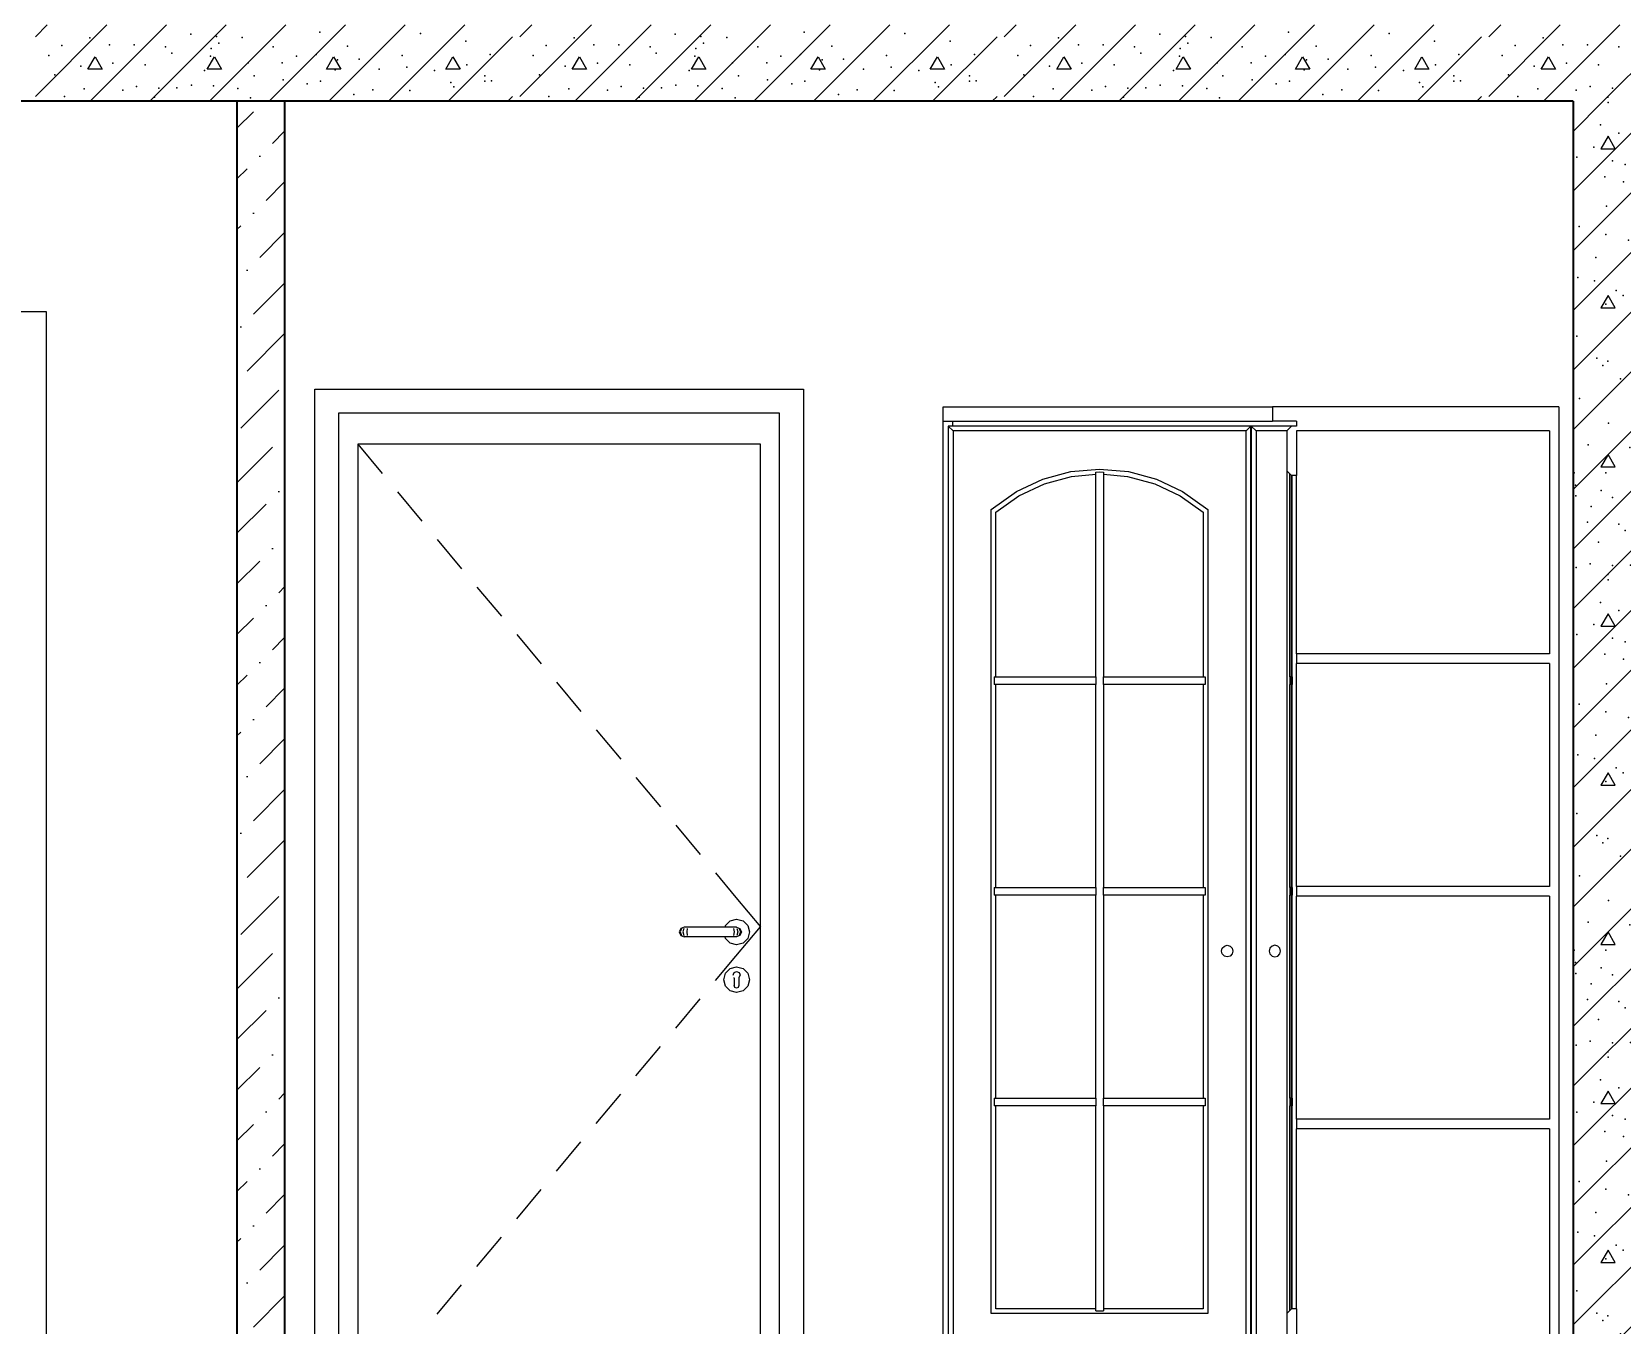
# Model space of a CAD drawing. Header units: millimetres. Extents: x 18162 to 7085488, y 72188 to 247925.
# Drawn here: x 4247283 to 4250612, y 104933 to 107638 of the extents above; entities that cross this region are included whole.
import ezdxf

# ---------------------------------------------------------------- set-up
doc = ezdxf.new("R2010")
doc.units = ezdxf.units.MM
doc.header["$MEASUREMENT"] = 0
doc.linetypes.add('Wipeout_Contour', pattern=[1000, 0, -1000])
for name, color, linetype in [('Archicad Doors', 7, 'Continuous'), ('Interior - Furniture', 7, 'Continuous'), ('Structural - Bearing', 7, 'Continuous')]:
    doc.layers.add(name, color=color, linetype=linetype)
doc.styles.add('GENERATED_STYLE_3', font='', dxfattribs={"width": 0.8})
doc.styles.get('GENERATED_STYLE_3').set_extended_font_data('ISOCPEUR MON')
doc.dimstyles.new('GENERATED_STYLE__12', dxfattribs={"dimtxt": 330.000007, "dimasz": 171, "dimexe": 0.18, "dimexo": 150, "dimgap": 0, "dimtad": 1, "dimdec": 0, "dimzin": 0, "dimdsep": 46, "dimtxsty": 'GENERATED_STYLE_3', "dimblk": 'ARROWHEAD_2', "dimblk1": 'ARROWHEAD_2', "dimblk2": 'ARROWHEAD_2', "dimcen": 0.09, "dimclrd": 13, "dimclre": 13, "dimclrt": 13, "dimadec": 0, "dimazin": 0, "dimtfac": 1, "dimtdec": 4, "dimtmove": 0, "dimatfit": 3, "dimfxl": 1, "dimtolj": 1, "dimtzin": 0, "dimarcsym": 0})

# ---------------------------------------------------------------- blocks, each defined once
blk = doc.blocks.new('*X1361', base_point=(4294986.6, 104752.7))
at = {"layer": 'Structural - Bearing', "color": 7, "linetype": 'Continuous', "lineweight": 9}
for p, q in [((4247290.8, 107627.7), (4247315.8, 107652.7)), ((4247290.8, 107502.7), (4247440.8, 107652.7)), ((4247405.8, 107492.7), (4247565.8, 107652.7)), ((4247530.8, 107492.7), (4247690.8, 107652.7)), ((4247655.8, 107492.7), (4247815.8, 107652.7)), ((4247780.8, 107492.7), (4247940.8, 107652.7)), ((4247905.8, 107492.7), (4248065.8, 107652.7)), ((4248030.8, 107492.7), (4248190.8, 107652.7)), ((4248305.9, 107627.7), (4248330.9, 107652.7)), ((4248305.9, 107502.7), (4248455.9, 107652.7)), ((4248420.9, 107492.7), (4248580.9, 107652.7)), ((4248545.9, 107492.7), (4248705.9, 107652.7)), ((4248670.9, 107492.7), (4248830.9, 107652.7)), ((4248795.9, 107492.7), (4248955.9, 107652.7)), ((4248920.9, 107492.7), (4249080.9, 107652.7)), ((4249045.9, 107492.7), (4249205.9, 107652.7)), ((4249321, 107627.7), (4249346, 107652.7)), ((4249321, 107502.7), (4249471, 107652.7)), ((4249436, 107492.7), (4249596, 107652.7)), ((4249561, 107492.7), (4249721, 107652.7)), ((4249686, 107492.7), (4249846, 107652.7)), ((4249811, 107492.7), (4249971, 107652.7)), ((4249936, 107492.7), (4250096, 107652.7)), ((4250061, 107492.7), (4250221, 107652.7)), ((4250336.2, 107627.7), (4250361.1, 107652.7)), ((4250336.2, 107502.7), (4250486.1, 107652.7)), ((4250451.1, 107492.7), (4250611.1, 107652.7)), ((4250576.1, 107492.7), (4250736.1, 107652.7)), ((4248155.8, 107492.7), (4248290.8, 107627.7)), ((4249170.9, 107492.7), (4249305.9, 107627.7)), ((4250186, 107492.7), (4250321, 107627.7)), ((4247400.7, 107560.1), (4247415.8, 107586.1)), ((4247415.8, 107586.1), (4247430.7, 107560.1)), ((4247650.7, 107560.1), (4247665.8, 107586.1)), ((4247665.8, 107586.1), (4247680.7, 107560.1)), ((4247900.7, 107560.1), (4247915.8, 107586.1)), ((4247915.8, 107586.1), (4247930.7, 107560.1)), ((4248150.7, 107560.1), (4248165.8, 107586.1)), ((4248165.8, 107586.1), (4248180.7, 107560.1)), ((4248415.8, 107560.1), (4248430.9, 107586.1)), ((4248430.9, 107586.1), (4248445.8, 107560.1)), ((4248665.8, 107560.1), (4248680.9, 107586.1)), ((4248680.9, 107586.1), (4248695.8, 107560.1)), ((4248915.8, 107560.1), (4248930.9, 107586.1)), ((4248930.9, 107586.1), (4248945.8, 107560.1)), ((4249165.8, 107560.1), (4249180.9, 107586.1)), ((4249180.9, 107586.1), (4249195.8, 107560.1)), ((4249430.9, 107560.1), (4249446, 107586.1)), ((4249446, 107586.1), (4249460.9, 107560.1)), ((4249680.9, 107560.1), (4249696, 107586.1)), ((4249696, 107586.1), (4249710.9, 107560.1)), ((4249930.9, 107560.1), (4249946, 107586.1)), ((4249946, 107586.1), (4249960.9, 107560.1)), ((4250180.9, 107560.1), (4250196, 107586.1)), ((4250196, 107586.1), (4250210.9, 107560.1)), ((4250446, 107560.1), (4250461.2, 107586.1)), ((4250461.2, 107586.1), (4250476.1, 107560.1)), ((4247430.7, 107560.1), (4247400.7, 107560.1)), ((4247680.7, 107560.1), (4247650.7, 107560.1)), ((4247930.7, 107560.1), (4247900.7, 107560.1)), ((4248180.7, 107560.1), (4248150.7, 107560.1)), ((4248445.8, 107560.1), (4248415.8, 107560.1)), ((4248695.8, 107560.1), (4248665.8, 107560.1)), ((4248945.8, 107560.1), (4248915.8, 107560.1)), ((4249195.8, 107560.1), (4249165.8, 107560.1)), ((4249460.9, 107560.1), (4249430.9, 107560.1)), ((4249710.9, 107560.1), (4249680.9, 107560.1)), ((4249960.9, 107560.1), (4249930.9, 107560.1)), ((4250210.9, 107560.1), (4250180.9, 107560.1)), ((4250476.1, 107560.1), (4250446, 107560.1)), ((4248280.8, 107492.7), (4248290.8, 107502.7)), ((4249295.9, 107492.7), (4249305.9, 107502.7)), ((4250311, 107492.7), (4250321, 107502.7))]:
    blk.add_line(p, q, dxfattribs=at)
for p in [(4247345.9, 107609.9), (4247404.7, 107625.4), (4247446.2, 107611.3), (4247497.9, 107610.9), (4247616.3, 107633.5), (4247670.2, 107628.3), (4247675.3, 107614.7), (4247724.3, 107626.7), (4247886.6, 107637.6), (4247944.5, 107608.3), (4248097.5, 107634.4), (4248192.6, 107619), (4248361, 107609.9), (4248419.8, 107625.4), (4248461.3, 107611.3), (4248513, 107610.9), (4248631.4, 107633.5), (4248685.4, 107628.3), (4248690.4, 107614.7), (4248739.4, 107626.7), (4248901.7, 107637.6), (4248959.6, 107608.3), (4249112.6, 107634.4), (4249207.7, 107619), (4249376.1, 107609.9), (4249434.9, 107625.4), (4249476.4, 107611.3), (4249528.1, 107610.9), (4249646.6, 107633.5), (4249700.5, 107628.3), (4249705.6, 107614.7), (4249754.6, 107626.7), (4249916.8, 107637.6), (4249974.7, 107608.3), (4250127.7, 107634.4), (4250222.8, 107619), (4250391.2, 107609.9), (4250450.1, 107625.4), (4250491.5, 107611.3), (4250543.3, 107610.9), (4247318.8, 107588.4), (4247563.6, 107607), (4247576.5, 107593.6), (4247657.5, 107587.1), (4247659.4, 107603.6), (4247789.2, 107606.6), (4247837.8, 107587.1), (4247879, 107591), (4247924.1, 107579.4), (4247969.2, 107581.3), (4248059.1, 107589), (4248243.4, 107591), (4248334, 107588.4), (4248578.7, 107607), (4248591.6, 107593.6), (4248672.6, 107587.1), (4248674.5, 107603.6), (4248804.3, 107606.6), (4248852.9, 107587.1), (4248894.1, 107591), (4248939.2, 107579.4), (4248984.3, 107581.3), (4249074.3, 107589), (4249258.6, 107591), (4249349.1, 107588.4), (4249593.8, 107607), (4249606.8, 107593.6), (4249687.8, 107587.1), (4249689.7, 107603.6), (4249819.5, 107606.6), (4249868, 107587.1), (4249909.3, 107591), (4249954.3, 107579.4), (4249999.5, 107581.3), (4250089.4, 107589), (4250273.7, 107591), (4250364.2, 107588.4), (4250608.9, 107607), (4247331.8, 107547.9), (4247385.8, 107566.5), (4247453.4, 107572.3), (4247521, 107569.1), (4247645.5, 107557.2), (4247736.7, 107573.6), (4247748.9, 107545.9), (4247808.2, 107573), (4247918.9, 107558.8), (4248010.8, 107560.1), (4248068.8, 107564.4), (4248127.1, 107557), (4248194.5, 107569.1), (4248232.7, 107546.4), (4248346.9, 107547.9), (4248400.9, 107566.5), (4248468.5, 107572.3), (4248536.1, 107569.1), (4248660.6, 107557.2), (4248751.8, 107573.6), (4248764.1, 107545.9), (4248823.3, 107573), (4248934.1, 107558.8), (4249026, 107560.1), (4249083.9, 107564.4), (4249142.2, 107557), (4249209.6, 107569.1), (4249247.9, 107546.4), (4249362.1, 107547.9), (4249416, 107566.5), (4249483.7, 107572.3), (4249551.3, 107569.1), (4249675.8, 107557.2), (4249766.9, 107573.6), (4249779.2, 107545.9), (4249838.4, 107573), (4249949.2, 107558.8), (4250041.1, 107560.1), (4250099, 107564.4), (4250157.4, 107557), (4250224.8, 107569.1), (4250263, 107546.4), (4250377.2, 107547.9), (4250431.2, 107566.5), (4250498.8, 107572.3), (4250566.4, 107569.1), (4247393.3, 107518.6), (4247474.2, 107515.9), (4247503, 107524), (4247549.7, 107520.1), (4247587.5, 107521.1), (4247617.6, 107526.6), (4247663.9, 107525.3), (4247715, 107519.8), (4247809.9, 107537.8), (4247860.6, 107529), (4247888.2, 107535), (4247997.8, 107517), (4248075.1, 107515.5), (4248161, 107532.4), (4248167.8, 107523.2), (4248232.9, 107534.6), (4248246.6, 107535.6), (4248408.5, 107518.6), (4248489.3, 107515.9), (4248518.1, 107524), (4248564.8, 107520.1), (4248602.7, 107521.1), (4248632.7, 107526.6), (4248679.1, 107525.3), (4248730.2, 107519.8), (4248825, 107537.8), (4248875.7, 107529), (4248903.4, 107535), (4249013, 107517), (4249090.2, 107515.5), (4249176.1, 107532.4), (4249183, 107523.2), (4249248, 107534.6), (4249261.8, 107535.6), (4249423.6, 107518.6), (4249504.5, 107515.9), (4249533.2, 107524), (4249580, 107520.1), (4249617.8, 107521.1), (4249647.8, 107526.6), (4249694.2, 107525.3), (4249745.3, 107519.8), (4249840.1, 107537.8), (4249890.9, 107529), (4249918.5, 107535), (4250028.1, 107517), (4250105.4, 107515.5), (4250191.2, 107532.4), (4250198.1, 107523.2), (4250263.1, 107534.6), (4250276.9, 107535.6), (4250438.7, 107518.6), (4250519.6, 107515.9), (4250548.4, 107524), (4250595.1, 107520.1), (4247351.9, 107503.1), (4247540.4, 107501.6), (4247741.6, 107500.3), (4247958.4, 107506.9), (4248367, 107503.1), (4248555.6, 107501.6), (4248756.8, 107500.3), (4248973.5, 107506.9), (4249382.2, 107503.1), (4249570.7, 107501.6), (4249771.9, 107500.3), (4249988.7, 107506.9), (4250397.3, 107503.1), (4250585.8, 107501.6)]:
    blk.add_point(p, dxfattribs=at)
blk = doc.blocks.new('*X1508', base_point=(4294986.6, 104752.7))
at = {"layer": 'Structural - Bearing', "color": 7, "linetype": 'Continuous', "lineweight": 9}
for p, q in [((4250513.1, 107304.7), (4250701.1, 107492.7)), ((4250513.1, 107429.7), (4250576.1, 107492.7)), ((4250586.2, 107419.4), (4250571.3, 107393.4)), ((4250601.3, 107393.4), (4250586.2, 107419.4)), ((4250513.1, 107179.7), (4250713.1, 107379.7)), ((4250571.3, 107393.4), (4250601.3, 107393.4)), ((4250513.1, 107054.7), (4250713.1, 107254.7)), ((4250696, 107226.8), (4250711.2, 107252.8)), ((4250711.2, 107252.8), (4250713.1, 107249.4)), ((4250713.1, 107226.7), (4250696, 107226.8)), ((4250513.1, 106929.7), (4250713.1, 107129.7)), ((4250586.2, 107086.1), (4250571.3, 107060.1)), ((4250601.3, 107060.1), (4250586.2, 107086.1)), ((4250571.3, 107060.1), (4250601.3, 107060.1)), ((4250513.1, 106804.7), (4250713.1, 107004.7)), ((4250696, 106893.4), (4250711.2, 106919.4)), ((4250711.2, 106919.4), (4250713.1, 106916.1)), ((4250586.2, 106752.7), (4250713.1, 106879.7)), ((4250713.1, 106893.4), (4250696, 106893.4)), ((4250513.1, 106554.7), (4250711.2, 106752.7)), ((4250513.1, 106679.7), (4250586.2, 106752.7)), ((4250586.2, 106752.7), (4250571.3, 106726.7)), ((4250601.3, 106726.7), (4250586.2, 106752.7)), ((4250711.2, 106752.7), (4250713.1, 106754.7)), ((4250571.3, 106726.7), (4250601.3, 106726.7)), ((4250513.1, 106429.7), (4250713.1, 106629.7)), ((4250696, 106560.1), (4250711.2, 106586.1)), ((4250711.2, 106586.1), (4250713.1, 106582.7)), ((4250713.1, 106560.1), (4250696, 106560.1)), ((4250513.1, 106304.7), (4250713.1, 106504.7)), ((4250586.2, 106419.4), (4250571.3, 106393.4)), ((4250601.3, 106393.4), (4250586.2, 106419.4)), ((4250513.1, 106179.7), (4250713.1, 106379.7)), ((4250571.3, 106393.4), (4250601.3, 106393.4)), ((4250513.1, 106054.7), (4250713.1, 106254.7)), ((4250696, 106226.7), (4250711.2, 106252.7)), ((4250711.2, 106252.7), (4250713.1, 106249.4)), ((4250713.1, 106226.7), (4250696, 106226.7)), ((4250513.1, 105929.7), (4250713.1, 106129.7)), ((4250586.2, 106086.1), (4250571.3, 106060)), ((4250601.3, 106060.1), (4250586.2, 106086.1)), ((4250571.3, 106060), (4250601.3, 106060.1)), ((4250513.1, 105804.7), (4250713.1, 106004.7)), ((4250696, 105893.4), (4250711.2, 105919.4)), ((4250711.2, 105919.4), (4250713.1, 105916)), ((4250586.2, 105752.7), (4250713.1, 105879.7)), ((4250713.1, 105893.4), (4250696, 105893.4)), ((4250513.1, 105554.6), (4250711.2, 105752.7)), ((4250513.1, 105679.6), (4250586.2, 105752.7)), ((4250586.2, 105752.7), (4250571.3, 105726.7)), ((4250601.3, 105726.7), (4250586.2, 105752.7)), ((4250711.2, 105752.7), (4250713.1, 105754.7)), ((4250571.3, 105726.7), (4250601.3, 105726.7)), ((4250513.1, 105429.6), (4250713.1, 105629.6)), ((4250696, 105560.1), (4250711.2, 105586.1)), ((4250711.2, 105586.1), (4250713.1, 105582.7)), ((4250713.1, 105560), (4250696, 105560.1)), ((4250513.1, 105304.6), (4250713.1, 105504.6)), ((4250586.2, 105419.4), (4250571.3, 105393.4)), ((4250601.3, 105393.4), (4250586.2, 105419.4)), ((4250513.1, 105179.6), (4250713.1, 105379.6)), ((4250571.3, 105393.4), (4250601.3, 105393.4)), ((4250513.1, 105054.6), (4250713.1, 105254.6)), ((4250696, 105226.7), (4250711.2, 105252.7)), ((4250711.2, 105252.7), (4250713.1, 105249.4)), ((4250713.1, 105226.7), (4250696, 105226.7)), ((4250513.1, 104929.6), (4250713.1, 105129.6)), ((4250586.2, 105086.1), (4250571.3, 105060)), ((4250601.3, 105060.1), (4250586.2, 105086.1)), ((4250571.3, 105060), (4250601.3, 105060.1)), ((4250513.1, 104804.6), (4250713.1, 105004.6)), ((4250696, 104893.4), (4250711.2, 104919.4)), ((4250711.2, 104919.4), (4250713.1, 104916)), ((4250586.2, 104752.7), (4250713.1, 104879.6)), ((4250713.1, 104893.4), (4250696, 104893.4)), ((4250513.1, 104679.6), (4250586.2, 104752.7)), ((4250586.2, 104752.7), (4250571.3, 104726.7)), ((4250601.3, 104726.7), (4250586.2, 104752.7)), ((4250611.2, 104652.7), (4250711.2, 104752.7)), ((4250711.2, 104752.7), (4250713.1, 104754.6)), ((4250571.3, 104726.7), (4250601.3, 104726.7))]:
    blk.add_line(p, q, dxfattribs=at)
for p in [(4250586.6, 107490.2), (4250659.8, 107486.5), (4250690.9, 107483), (4250570.1, 107443.1), (4250608.9, 107426.2), (4250520.9, 107375.6), (4250556.1, 107396.5), (4250666.4, 107398.8), (4250675.4, 107399.6), (4250595.7, 107368), (4250621.9, 107360.5), (4250665.5, 107372.1), (4250579.6, 107334.7), (4250618.4, 107324), (4250695.1, 107329.5), (4250665.6, 107288.6), (4250582.7, 107272.9), (4250686.1, 107260), (4250525.5, 107230.2), (4250581.8, 107213.7), (4250638.1, 107232.6), (4250701.6, 107216.2), (4250629.1, 107201.8), (4250665.6, 107180.2), (4250702.1, 107184.5), (4250560.4, 107165.2), (4250522.6, 107123.5), (4250557.5, 107116.4), (4250658.1, 107126.5), (4250603.4, 107096.5), (4250618.1, 107086), (4250689.3, 107106), (4250581.3, 107067.9), (4250669.3, 107044.1), (4250694.6, 107040.7), (4250520.7, 107001), (4250647.4, 106996.7), (4250562.6, 106954.5), (4250585.8, 106948.3), (4250575, 106939.1), (4250612.1, 106911.3), (4250655.3, 106925.2), (4250698.9, 106926.9), (4250526.1, 106870), (4250646.1, 106846.4), (4250669.4, 106858.5), (4250587.3, 106818.5), (4250695.5, 106804.6), (4250544.1, 106772.9), (4250631.6, 106767.8), (4250514.9, 106714.6), (4250581.8, 106714.6), (4250641.1, 106714.6), (4250517.8, 106688.5), (4250572, 106677.7), (4250674.6, 106694), (4250518.3, 106666), (4250550.9, 106643.8), (4250595.7, 106662.8), (4250640.6, 106666), (4250686.1, 106659.2), (4250543.3, 106610.9), (4250661.7, 106633.5), (4250608.9, 106607), (4250621.9, 106593.5), (4250702.9, 106587.1), (4250704.8, 106603.5), (4250566.4, 106569.1), (4250690.9, 106557.2), (4250519.6, 106515.9), (4250548.4, 106524), (4250595.1, 106520.1), (4250632.9, 106521.1), (4250663, 106526.6), (4250709.3, 106525.3), (4250585.8, 106501.5), (4250586.6, 106490.2), (4250659.8, 106486.5), (4250690.9, 106483), (4250570.1, 106443.1), (4250608.9, 106426.1), (4250556.1, 106396.5), (4250666.4, 106398.7), (4250675.4, 106399.6), (4250520.9, 106375.6), (4250595.7, 106368), (4250621.9, 106360.5), (4250665.5, 106372), (4250579.6, 106334.7), (4250618.4, 106324), (4250695.1, 106329.5), (4250665.6, 106288.6), (4250582.7, 106272.8), (4250686.1, 106260), (4250525.5, 106230.2), (4250581.8, 106213.7), (4250638.1, 106232.6), (4250701.6, 106216.2), (4250629.1, 106201.8), (4250665.6, 106180.2), (4250702.1, 106184.5), (4250560.4, 106165.1), (4250522.6, 106123.5), (4250557.5, 106116.3), (4250658.1, 106126.5), (4250603.4, 106096.5), (4250618.1, 106086), (4250689.3, 106105.9), (4250581.3, 106067.9), (4250669.3, 106044.1), (4250694.6, 106040.7), (4250520.7, 106001), (4250647.4, 105996.7), (4250562.6, 105954.5), (4250585.8, 105948.3), (4250575, 105939.1), (4250612.1, 105911.2), (4250655.3, 105925.1), (4250698.9, 105926.9), (4250526.1, 105870), (4250646.1, 105846.3), (4250669.4, 105858.5), (4250587.3, 105818.5), (4250695.5, 105804.6), (4250544.1, 105772.9), (4250631.6, 105767.7), (4250514.9, 105714.6), (4250581.8, 105714.6), (4250641.1, 105714.6), (4250517.8, 105688.5), (4250572, 105677.7), (4250674.6, 105694), (4250518.3, 105665.9), (4250550.9, 105643.8), (4250595.7, 105662.7), (4250640.6, 105665.9), (4250686.1, 105659.2), (4250543.3, 105610.9), (4250661.7, 105633.4), (4250608.9, 105607), (4250621.9, 105593.5), (4250702.9, 105587.1), (4250704.8, 105603.5), (4250566.4, 105569.1), (4250690.9, 105557.2), (4250519.6, 105515.9), (4250548.4, 105524), (4250595.1, 105520.1), (4250632.9, 105521.1), (4250663, 105526.6), (4250709.3, 105525.3), (4250585.8, 105501.5), (4250586.6, 105490.2), (4250659.8, 105486.5), (4250690.9, 105483), (4250570.1, 105443.1), (4250608.9, 105426.1), (4250556.1, 105396.5), (4250666.4, 105398.7), (4250675.4, 105399.5), (4250520.9, 105375.5), (4250595.7, 105367.9), (4250621.9, 105360.4), (4250665.5, 105372), (4250579.6, 105334.6), (4250618.4, 105323.9), (4250695.1, 105329.5), (4250665.6, 105288.5), (4250582.7, 105272.8), (4250686.1, 105260), (4250525.5, 105230.2), (4250581.8, 105213.6), (4250638.1, 105232.6), (4250701.6, 105216.2), (4250629.1, 105201.7), (4250665.6, 105180.1), (4250702.1, 105184.4), (4250560.4, 105165.1), (4250522.6, 105123.5), (4250557.5, 105116.3), (4250658.1, 105126.5), (4250603.4, 105096.4), (4250618.1, 105086), (4250689.3, 105105.9), (4250581.3, 105067.9), (4250669.3, 105044), (4250694.6, 105040.6), (4250520.7, 105000.9), (4250647.4, 104996.6), (4250562.6, 104954.5), (4250585.8, 104948.3), (4250575, 104939), (4250655.3, 104925.1), (4250698.9, 104926.9), (4250612.1, 104911.2), (4250526.1, 104870), (4250646.1, 104846.3), (4250669.4, 104858.4), (4250587.3, 104818.5), (4250695.5, 104804.6), (4250544.1, 104772.9), (4250631.6, 104767.7), (4250514.9, 104714.6), (4250581.8, 104714.6), (4250641.1, 104714.6), (4250517.8, 104688.5), (4250674.6, 104694), (4250518.3, 104665.9), (4250572, 104677.6), (4250595.7, 104662.7), (4250640.6, 104665.9), (4250686.1, 104659.2)]:
    blk.add_point(p, dxfattribs=at)
blk = doc.blocks.new('*D1584', base_point=(4294986.6, 104752.7))
at = {"color": 12, "linetype": 'Continuous', "lineweight": 35}
for p, q in [((4241780.2, 105417.7), (4242005.2, 105287.8)), ((4241780.2, 100067.7), (4242005.2, 99937.8))]:
    blk.add_line(p, q, dxfattribs=at)
at = {"color": 13, "linetype": 'Continuous', "lineweight": 13}
for p, q in [((4241892.7, 100002.7), (4241892.7, 105352.7)), ((4242863.1, 100002.7), (4241723.9, 100002.7)), ((4241892.7, 99892.7), (4241892.7, 100002.7))]:
    blk.add_line(p, q, dxfattribs=at)
at = {"color": 13, "lineweight": 13, "insert": (4241988.3, 102262.7), "char_height": 330, "attachment_point": 7, "rotation": 90, "style": 'GENERATED_STYLE_3'}
blk.add_mtext('\\A1;{\\pql;\\fISOCPEUR MON|b0|i0|c0|p0;\\W0.800000;5,350}', dxfattribs=at)
blk = doc.blocks.new('ARROWHEAD_2')
at = {"color": 0, "linetype": 'Continuous', "lineweight": 0}
for p, q in [((-0.378, -0.655), (0.378, 0.655)), ((0, 0), (-1, 0))]:
    blk.add_line(p, q, dxfattribs=at)

msp = doc.modelspace()

# ---------------------------------------------------------------- hatches: boundary and pattern name
at = {"layer": 'Structural - Bearing', "linetype": 'Continuous', "lineweight": 9}
h = msp.add_hatch(dxfattribs=at)
h.set_pattern_fill('Dot___Dashed_0003', style=0, pattern_type=2)
h.set_pattern_definition([(45, (4294986.58, 104752.7), (-106.066, 106.066), [112.5, -37.5, 0, -37.5]), (45, (4294999.84, 104872.03), (-106.066, 106.066), [112.5, -37.5, 0, -37.5])])
h.paths.add_polyline_path([(4247813.1, 107492.7), (4247713.1, 107492.7), (4247713.1, 104652.7), (4247813.1, 104652.7)])

# ---------------------------------------------------------------- linework, layer by layer
at = {"layer": 'Archicad Doors', "color": 7, "linetype": 'Continuous', "lineweight": 9}
for p, q in [((4244813.1, 107052.7), (4247313.1, 107052.7)), ((4247313.1, 107052.7), (4247313.1, 104752.7)), ((4247876.1, 104752.7), (4247876.1, 106889.7)), ((4247876.1, 106889.7), (4248900.1, 106889.7)), ((4248900.1, 106889.7), (4248900.1, 104752.7)), ((4247926.1, 106839.7), (4247926.1, 104752.7)), ((4248850.1, 106839.7), (4247926.1, 106839.7)), ((4248850.1, 104752.7), (4248850.1, 106839.7)), ((4247966.1, 106774.7), (4248017.4, 106713.3)), ((4248810.1, 106774.7), (4247966.1, 106774.7)), ((4247966.1, 106774.7), (4247966.1, 104752.7)), ((4248810.1, 104752.7), (4248810.1, 106774.7)), ((4248049.4, 106674.9), (4248100.7, 106613.5)), ((4248132.7, 106575.1), (4248184, 106513.7)), ((4248216, 106475.3), (4248267.3, 106413.9)), ((4248299.3, 106375.5), (4248350.6, 106314.1)), ((4248382.7, 106275.7), (4248433.9, 106214.3)), ((4248466, 106175.9), (4248517.2, 106114.5)), ((4248549.3, 106076.1), (4248600.5, 106014.7)), ((4248632.6, 105976.3), (4248683.9, 105914.9)), ((4248715.9, 105876.5), (4248758.8, 105825.1)), ((4248758.8, 105825.1), (4248810.1, 105763.7)), ((4248746.6, 105776.1), (4248760.1, 105779.7)), ((4248760.1, 105779.7), (4248773.6, 105776.1)), ((4248643, 105759.8), (4248640.1, 105752.7)), ((4248640.1, 105752.7), (4248643, 105745.6)), ((4248644.6, 105759.8), (4248641.8, 105752.7)), ((4248641.8, 105752.7), (4248644.6, 105745.6)), ((4248650.1, 105762.7), (4248643, 105759.8)), ((4248643, 105745.6), (4248650.1, 105742.7)), ((4248649.4, 105759.8), (4248647.3, 105752.7)), ((4248647.3, 105752.7), (4248649.4, 105745.6)), ((4248651.2, 105762.7), (4248650.1, 105762.7)), ((4248654.5, 105762.7), (4248651.2, 105762.7)), ((4248659.4, 105762.7), (4248654.5, 105762.7)), ((4248656.6, 105759.8), (4248655.5, 105752.7)), ((4248655.5, 105752.7), (4248656.6, 105745.6)), ((4248665.1, 105762.7), (4248659.4, 105762.7)), ((4248745.1, 105762.7), (4248665.1, 105762.7)), ((4248735.8, 105762.7), (4248736.7, 105766.2)), ((4248736.7, 105766.2), (4248746.6, 105776.1)), ((4248750.8, 105762.7), (4248745.1, 105762.7)), ((4248755.7, 105762.7), (4248750.8, 105762.7)), ((4248753.6, 105759.8), (4248754.7, 105752.7)), ((4248754.7, 105752.7), (4248753.6, 105745.6)), ((4248759, 105762.7), (4248755.7, 105762.7)), ((4248758.8, 105702.3), (4248810.1, 105763.7)), ((4248760.1, 105762.7), (4248759, 105762.7)), ((4248760.1, 105762.7), (4248767.2, 105759.8)), ((4248767.2, 105745.6), (4248760.1, 105742.7)), ((4248760.8, 105759.8), (4248762.9, 105752.7)), ((4248762.9, 105752.7), (4248760.8, 105745.6)), ((4248765.6, 105759.8), (4248768.4, 105752.7)), ((4248768.4, 105752.7), (4248765.6, 105745.6)), ((4248767.2, 105759.8), (4248770.1, 105752.7)), ((4248770.1, 105752.7), (4248767.2, 105745.6)), ((4248773.6, 105776.1), (4248783.5, 105766.2)), ((4248783.5, 105766.2), (4248787.1, 105752.7)), ((4248787.1, 105752.7), (4248783.5, 105739.2)), ((4248651.2, 105742.7), (4248650.1, 105742.7)), ((4248654.5, 105742.7), (4248651.2, 105742.7)), ((4248659.4, 105742.7), (4248654.5, 105742.7)), ((4248665.1, 105742.7), (4248659.4, 105742.7)), ((4248745.1, 105742.7), (4248665.1, 105742.7)), ((4248736.7, 105739.2), (4248735.8, 105742.7)), ((4248746.6, 105729.3), (4248736.7, 105739.2)), ((4248750.8, 105742.7), (4248745.1, 105742.7)), ((4248760.1, 105725.7), (4248746.6, 105729.3)), ((4248755.7, 105742.7), (4248750.8, 105742.7)), ((4248759, 105742.7), (4248755.7, 105742.7)), ((4248760.1, 105742.7), (4248759, 105742.7)), ((4248773.6, 105729.3), (4248760.1, 105725.7)), ((4248783.5, 105739.2), (4248773.6, 105729.3)), ((4248715.9, 105650.9), (4248758.8, 105702.3)), ((4248746.6, 105676.1), (4248760.1, 105679.7)), ((4248760.1, 105679.7), (4248773.6, 105676.1)), ((4248733.1, 105652.7), (4248736.7, 105666.2)), ((4248736.7, 105639.2), (4248733.1, 105652.7)), ((4248736.7, 105666.2), (4248746.6, 105676.1)), ((4248752.6, 105662.4), (4248753.4, 105664.3)), ((4248753.4, 105664.3), (4248754.7, 105667.8)), ((4248754.7, 105667.8), (4248760.1, 105670.1)), ((4248755.1, 105655.6), (4248755.1, 105657.1)), ((4248755.1, 105655.6), (4248755.1, 105652.7)), ((4248755.1, 105652.7), (4248755.1, 105649.8)), ((4248755.1, 105649.8), (4248755.1, 105644)), ((4248755.1, 105644), (4248755.1, 105640.2)), ((4248760.1, 105670.1), (4248765.5, 105667.8)), ((4248767.6, 105662.4), (4248765.1, 105657.1)), ((4248765.1, 105657.1), (4248765.1, 105655.6)), ((4248765.1, 105655.6), (4248765.1, 105652.7)), ((4248765.1, 105652.7), (4248765.1, 105649.8)), ((4248765.1, 105649.8), (4248765.1, 105644)), ((4248765.1, 105644), (4248765.1, 105640.2)), ((4248765.5, 105667.8), (4248766.8, 105664.3)), ((4248766.8, 105664.3), (4248767.6, 105662.4)), ((4248773.6, 105676.1), (4248783.5, 105666.2)), ((4248783.5, 105666.2), (4248787.1, 105652.7)), ((4248787.1, 105652.7), (4248783.5, 105639.2)), ((4248632.6, 105551.1), (4248683.9, 105612.5)), ((4248746.6, 105629.3), (4248736.7, 105639.2)), ((4248760.1, 105625.7), (4248746.6, 105629.3)), ((4248756.6, 105636.7), (4248755.1, 105640.2)), ((4248760.1, 105635.2), (4248756.6, 105636.7)), ((4248763.6, 105636.7), (4248760.1, 105635.2)), ((4248773.6, 105629.3), (4248760.1, 105625.7)), ((4248765.1, 105640.2), (4248763.6, 105636.7)), ((4248783.5, 105639.2), (4248773.6, 105629.3)), ((4248549.3, 105451.3), (4248600.5, 105512.7)), ((4248466, 105351.5), (4248517.2, 105412.9)), ((4248382.7, 105251.7), (4248433.9, 105313.1)), ((4248299.3, 105151.9), (4248350.6, 105213.3)), ((4248216, 105052.1), (4248267.3, 105113.5)), ((4248132.7, 104952.3), (4248184, 105013.7))]:
    msp.add_line(p, q, dxfattribs=at)
at = {"layer": 'Interior - Furniture', "color": 7, "linetype": 'Continuous', "lineweight": 13}
for p, q in [((4249193.1, 106822.7), (4249193.1, 106852.7)), ((4249193.1, 104852.7), (4249193.1, 106822.7)), ((4249837.6, 106812.2), (4249203.6, 106812.2)), ((4249203.6, 106812.2), (4249203.6, 104863.2)), ((4249213.6, 106802.2), (4249203.6, 106812.2)), ((4249213.1, 106812.2), (4249213.1, 106822.7)), ((4249837.6, 106812.2), (4249827.6, 106802.2)), ((4249837.6, 104863.2), (4249837.6, 106812.2)), ((4249838.6, 106812.2), (4249838.6, 104863.2)), ((4249848.6, 106802.2), (4249838.6, 106812.2)), ((4249827.6, 106802.2), (4249213.6, 106802.2)), ((4249213.6, 106802.2), (4249213.6, 104873.2)), ((4249827.6, 104873.2), (4249827.6, 106802.2)), ((4249838.6, 106802.7), (4249837.6, 106802.7)), ((4249848.6, 106802.2), (4249848.6, 104873.2)), ((4249401.5, 106701), (4249460.1, 106716.9)), ((4249460.1, 106716.9), (4249520.6, 106722.2)), ((4249461.9, 106707), (4249512.6, 106711.5)), ((4249512.6, 106715.5), (4249520.6, 106716.2)), ((4249512.6, 106287), (4249512.6, 106715.5)), ((4249520.6, 106722.2), (4249581.1, 106716.9)), ((4249520.6, 106716.2), (4249528.6, 106715.5)), ((4249528.6, 106715.5), (4249528.6, 106287)), ((4249528.6, 106711.5), (4249579.3, 106707)), ((4249581.1, 106716.9), (4249639.7, 106701)), ((4249346.6, 106675), (4249401.5, 106701)), ((4249351.6, 106666.4), (4249405, 106691.6)), ((4249405, 106691.6), (4249461.9, 106707)), ((4249579.3, 106707), (4249636.2, 106691.6)), ((4249636.2, 106691.6), (4249689.5, 106666.4)), ((4249639.7, 106701), (4249694.6, 106675)), ((4249933.1, 106666.3), (4249933.1, 106691.5)), ((4249293.6, 106637.4), (4249346.6, 106675)), ((4249303.6, 106632.2), (4249351.6, 106666.4)), ((4249689.5, 106666.4), (4249737.6, 106632.2)), ((4249694.6, 106675), (4249747.6, 106637.4)), ((4249913.1, 106674.9), (4249913.1, 106637.3)), ((4249933.1, 106632.2), (4249933.1, 106666.3)), ((4249293.6, 104953.2), (4249293.6, 106637.4)), ((4249303.6, 106287), (4249303.6, 106632.2)), ((4249737.6, 106632.2), (4249737.6, 106287)), ((4249747.6, 106637.4), (4249747.6, 104953.2)), ((4249838.6, 106335.2), (4249837.6, 106335.2)), ((4249838.6, 106315.2), (4249837.6, 106315.2)), ((4249299.6, 106287), (4249512.6, 106287)), ((4249299.6, 106287), (4249299.6, 106271)), ((4249512.6, 106287), (4249512.6, 106271)), ((4249528.6, 106287), (4249741.6, 106287)), ((4249528.6, 106271), (4249528.6, 106287)), ((4249741.6, 106287), (4249741.6, 106271)), ((4249512.6, 106271), (4249299.6, 106271)), ((4249303.6, 105845.7), (4249303.6, 106271)), ((4249512.6, 105845.7), (4249512.6, 106271)), ((4249528.6, 106271), (4249528.6, 105845.7)), ((4249741.6, 106271), (4249528.6, 106271)), ((4249737.6, 106271), (4249737.6, 105845.7)), ((4249299.6, 105845.7), (4249512.6, 105845.7)), ((4249299.6, 105845.7), (4249299.6, 105829.7)), ((4249512.6, 105845.7), (4249512.6, 105829.7)), ((4249528.6, 105845.7), (4249741.6, 105845.7)), ((4249528.6, 105829.7), (4249528.6, 105845.7)), ((4249741.6, 105845.7), (4249741.6, 105829.7)), ((4249838.6, 105847.7), (4249837.6, 105847.7)), ((4249512.6, 105829.7), (4249299.6, 105829.7)), ((4249303.6, 105404.5), (4249303.6, 105829.7)), ((4249512.6, 105404.5), (4249512.6, 105829.7)), ((4249528.6, 105829.7), (4249528.6, 105404.5)), ((4249741.6, 105829.7), (4249528.6, 105829.7)), ((4249737.6, 105829.7), (4249737.6, 105404.5)), ((4249838.6, 105827.7), (4249837.6, 105827.7)), ((4249776.1, 105712.7), (4249777.7, 105718.7)), ((4249777.7, 105706.7), (4249776.1, 105712.7)), ((4249777.7, 105718.7), (4249782.1, 105723.1)), ((4249782.1, 105723.1), (4249788.1, 105724.7)), ((4249788.1, 105724.7), (4249794.1, 105723.1)), ((4249794.1, 105723.1), (4249798.5, 105718.7)), ((4249798.5, 105718.7), (4249800.1, 105712.7)), ((4249800.1, 105712.7), (4249798.5, 105706.7)), ((4249877.7, 105718.7), (4249876.1, 105712.7)), ((4249876.1, 105712.7), (4249877.7, 105706.7)), ((4249882.1, 105723.1), (4249877.7, 105718.7)), ((4249888.1, 105724.7), (4249882.1, 105723.1)), ((4249894.1, 105723.1), (4249888.1, 105724.7)), ((4249898.5, 105718.7), (4249894.1, 105723.1)), ((4249900.1, 105712.7), (4249898.5, 105718.7)), ((4249898.5, 105706.7), (4249900.1, 105712.7)), ((4249782.1, 105702.3), (4249777.7, 105706.7)), ((4249788.1, 105700.7), (4249782.1, 105702.3)), ((4249794.1, 105702.3), (4249788.1, 105700.7)), ((4249798.5, 105706.7), (4249794.1, 105702.3)), ((4249877.7, 105706.7), (4249882.1, 105702.3)), ((4249882.1, 105702.3), (4249888.1, 105700.7)), ((4249888.1, 105700.7), (4249894.1, 105702.3)), ((4249894.1, 105702.3), (4249898.5, 105706.7)), ((4249299.6, 105404.5), (4249512.6, 105404.5)), ((4249299.6, 105404.5), (4249299.6, 105388.5)), ((4249512.6, 105388.5), (4249299.6, 105388.5)), ((4249303.6, 104963.2), (4249303.6, 105388.5)), ((4249512.6, 105404.5), (4249512.6, 105388.5)), ((4249512.6, 104959.2), (4249512.6, 105388.5)), ((4249528.6, 105404.5), (4249741.6, 105404.5)), ((4249528.6, 105388.5), (4249528.6, 105404.5)), ((4249528.6, 105388.5), (4249528.6, 104959.2)), ((4249741.6, 105388.5), (4249528.6, 105388.5)), ((4249737.6, 105388.5), (4249737.6, 104963.2)), ((4249741.6, 105404.5), (4249741.6, 105388.5)), ((4249838.6, 105360.2), (4249837.6, 105360.2)), ((4249838.6, 105340.2), (4249837.6, 105340.2)), ((4249747.6, 104953.2), (4249293.6, 104953.2)), ((4249512.6, 104963.2), (4249303.6, 104963.2)), ((4249512.6, 104959.2), (4249528.6, 104959.2)), ((4249737.6, 104963.2), (4249528.6, 104963.2))]:
    msp.add_line(p, q, dxfattribs=at)
at = {"layer": 'Structural - Bearing', "color": 7, "linetype": 'Continuous', "lineweight": 25}
for p, q in [((4247713.1, 107492.7), (4244213.1, 107492.7)), ((4247813.1, 107492.7), (4247713.1, 107492.7)), ((4247713.1, 107492.7), (4247713.1, 104752.7)), ((4250513.1, 107492.7), (4247813.1, 107492.7)), ((4247813.1, 107492.7), (4247813.1, 104752.7)), ((4250513.1, 107492.7), (4250513.1, 104752.7))]:
    msp.add_line(p, q, dxfattribs=at)

# ---------------------------------------------------------------- block references
at = {"layer": 'Structural - Bearing', "lineweight": 0}
for name in ['*X1361', '*X1508']:
    msp.add_blockref(name, (4294986.6, 104752.7), dxfattribs=at)

# ---------------------------------------------------------------- wipeouts: each hides what was drawn before it
at = {"color": 254, "linetype": 'Wipeout_Contour', "lineweight": 0, "ltscale": 17007162.75850867}
msp.add_wipeout([(4250463.1, 104872.7), (4250483.1, 104872.7), (4250483.1, 106802.7), (4250463.1, 106802.7)], dxfattribs=at).dxf.layer = 'Interior - Furniture'
at = {"color": 254, "linetype": 'Wipeout_Contour', "lineweight": 0, "ltscale": 17005001.03694068}
msp.add_wipeout([(4249919.1, 106287), (4249919.1, 106271), (4249924.1, 106271), (4249924.1, 106287)], dxfattribs=at).dxf.layer = 'Interior - Furniture'
at = {"color": 254, "linetype": 'Wipeout_Contour', "lineweight": 0, "ltscale": 17004913.15501345}
msp.add_wipeout([(4249919.1, 105404.5), (4249919.1, 105388.5), (4249924.1, 105388.5), (4249924.1, 105404.5)], dxfattribs=at).dxf.layer = 'Interior - Furniture'
at = {"color": 254, "linetype": 'Wipeout_Contour', "lineweight": 0, "ltscale": 25507307.01158711}
msp.add_wipeout([(4249933.1, 104863.2), (4249933.1, 104963.2), (4249923.1, 104963.2), (4249913.1, 104953.2), (4249913.1, 104873.2), (4249923.1, 104863.2)], dxfattribs=at).dxf.layer = 'Interior - Furniture'

# ---------------------------------------------------------------- next in the draw order: linework, layer by layer
at = {"layer": 'Interior - Furniture', "color": 7, "linetype": 'Continuous', "lineweight": 13}
for p, q in [((4249919.1, 106287), (4249919.1, 106271)), ((4249924.1, 106287), (4249919.1, 106287)), ((4249924.1, 106287), (4249924.1, 106271)), ((4249924.1, 106271), (4249919.1, 106271)), ((4249919.1, 105404.5), (4249919.1, 105388.5)), ((4249924.1, 105404.5), (4249919.1, 105404.5)), ((4249924.1, 105388.5), (4249919.1, 105388.5)), ((4249924.1, 105404.5), (4249924.1, 105388.5)), ((4249923.1, 104963.2), (4249913.1, 104953.2)), ((4249913.1, 104953.2), (4249913.1, 104873.2)), ((4249933.1, 104963.2), (4249923.1, 104963.2)), ((4249933.1, 104963.2), (4249933.1, 104872.7))]:
    msp.add_line(p, q, dxfattribs=at)

# ---------------------------------------------------------------- next in the draw order: wipeouts: each hides what was drawn before it
at = {"color": 254, "linetype": 'Wipeout_Contour', "lineweight": 0, "ltscale": 17006200.18301715}
msp.add_wipeout([(4249933.1, 106802.7), (4250483.1, 106802.7), (4250483.1, 106822.7), (4249933.1, 106822.7)], dxfattribs=at).dxf.layer = 'Interior - Furniture'
at = {"color": 254, "linetype": 'Wipeout_Contour', "lineweight": 0, "ltscale": 17006111.31693839}
msp.add_wipeout([(4249933.1, 106315.2), (4250463.1, 106315.2), (4250463.1, 106335.2), (4249933.1, 106335.2)], dxfattribs=at).dxf.layer = 'Interior - Furniture'
at = {"color": 254, "linetype": 'Wipeout_Contour', "lineweight": 0, "ltscale": 17006062.66169179}
msp.add_wipeout([(4249933.1, 105827.7), (4250463.1, 105827.7), (4250463.1, 105847.7), (4249933.1, 105847.7)], dxfattribs=at).dxf.layer = 'Interior - Furniture'
at = {"color": 254, "linetype": 'Wipeout_Contour', "lineweight": 0, "ltscale": 17006014.22990336}
msp.add_wipeout([(4249933.1, 105340.2), (4250463.1, 105340.2), (4250463.1, 105360.2), (4249933.1, 105360.2)], dxfattribs=at).dxf.layer = 'Interior - Furniture'

# ---------------------------------------------------------------- next in the draw order: linework, layer by layer
at = {"layer": 'Interior - Furniture', "color": 7, "linetype": 'Continuous', "lineweight": 13}
for p, q in [((4250463.1, 106802.7), (4250463.1, 106335.2)), ((4249933.1, 106335.2), (4249933.1, 106632.2)), ((4249933.1, 106335.2), (4249933.1, 106315.2)), ((4250463.1, 106335.2), (4249933.1, 106335.2)), ((4250463.1, 106315.2), (4249933.1, 106315.2)), ((4250463.1, 106315.2), (4250463.1, 105847.7)), ((4250463.1, 105827.7), (4250463.1, 105360.2)), ((4249919.1, 104959.2), (4249919.1, 105388.5)), ((4249924.1, 104963.2), (4249924.1, 105388.5)), ((4249933.1, 105360.2), (4249933.1, 105340.2)), ((4250463.1, 105360.2), (4249933.1, 105360.2)), ((4249933.1, 104963.2), (4249933.1, 105340.2)), ((4250463.1, 105340.2), (4249933.1, 105340.2)), ((4250463.1, 105340.2), (4250463.1, 104872.7))]:
    msp.add_line(p, q, dxfattribs=at)

# ---------------------------------------------------------------- next in the draw order: dimensions: what is measured, and where the dimension line sits
at = {"color": 13, "linetype": 'Continuous', "lineweight": 13}
dim = msp.add_linear_dim(base=(4241892.7, 105352.7), p1=(4259113.1, 100002.7), p2=(4243763.1, 105352.7), angle=90, dimstyle='GENERATED_STYLE__12', dxfattribs=at)
dim.commit()
dim.dimension.update_dxf_attribs({"geometry": '*D1584', "text_midpoint": (4241661.7, 102815.5), "dimtype": 160, "text_rotation": 90})

# ---------------------------------------------------------------- next in the draw order: wipeouts: each hides what was drawn before it
at = {"color": 254, "linetype": 'Wipeout_Contour', "lineweight": 0, "ltscale": 17006102.72727631}
msp.add_wipeout([(4249883.1, 106822.7), (4250483.1, 106822.7), (4250483.1, 106852.7), (4249883.1, 106852.7)], dxfattribs=at).dxf.layer = 'Interior - Furniture'
at = {"color": 254, "linetype": 'Wipeout_Contour', "lineweight": 0, "ltscale": 17004957.00443628}
msp.add_wipeout([(4249919.1, 105845.7), (4249919.1, 105829.7), (4249924.1, 105829.7), (4249924.1, 105845.7)], dxfattribs=at).dxf.layer = 'Interior - Furniture'

# ---------------------------------------------------------------- next in the draw order: linework, layer by layer
at = {"layer": 'Interior - Furniture', "color": 7, "linetype": 'Continuous', "lineweight": 13}
for p, q in [((4249193.1, 106852.7), (4249883.1, 106852.7)), ((4249883.1, 106852.7), (4249883.1, 106822.7)), ((4250483.1, 106852.7), (4249883.1, 106852.7)), ((4249193.1, 106822.7), (4249883.1, 106822.7)), ((4249913.1, 106637.3), (4249913.1, 104953.2)), ((4249933.1, 105847.7), (4249933.1, 106315.2)), ((4249919.1, 105845.7), (4249919.1, 106271)), ((4249924.1, 105845.7), (4249924.1, 106271)), ((4249919.1, 105845.7), (4249919.1, 105829.7)), ((4249924.1, 105845.7), (4249919.1, 105845.7)), ((4249924.1, 105845.7), (4249924.1, 105829.7)), ((4249933.1, 105847.7), (4249933.1, 105827.7)), ((4250463.1, 105847.7), (4249933.1, 105847.7)), ((4249919.1, 105404.5), (4249919.1, 105829.7)), ((4249924.1, 105829.7), (4249919.1, 105829.7)), ((4249924.1, 105404.5), (4249924.1, 105829.7)), ((4249933.1, 105360.2), (4249933.1, 105827.7)), ((4250463.1, 105827.7), (4249933.1, 105827.7))]:
    msp.add_line(p, q, dxfattribs=at)
at = {"layer": 'Interior - Furniture', "color": 7, "linetype": 'Continuous', "lineweight": 13, "flags": 128}
msp.add_lwpolyline([(4250483.1, 106852.7), (4250483.1, 106822.7), (4250483.1, 106802.7), (4250483.1, 104872.7), (4250483.1, 104852.7)], dxfattribs=at)

# ---------------------------------------------------------------- next in the draw order: wipeouts: each hides what was drawn before it
at = {"color": 254, "linetype": 'Wipeout_Contour', "lineweight": 0, "ltscale": 25507582.95382904}
msp.add_wipeout([(4249933.1, 106812.2), (4249923.1, 106812.2), (4249913.1, 106802.2), (4249913.1, 106718.9), (4249923.1, 106708.9), (4249933.1, 106708.9)], dxfattribs=at).dxf.layer = 'Interior - Furniture'

# ---------------------------------------------------------------- next in the draw order: linework, layer by layer
at = {"layer": 'Interior - Furniture', "color": 7, "linetype": 'Continuous', "lineweight": 13}
for p, q in [((4249923.1, 106812.2), (4249838.6, 106812.2)), ((4249933.1, 106822.7), (4249883.1, 106822.7)), ((4249923.1, 106812.2), (4249913.1, 106802.2)), ((4249933.1, 106812.2), (4249923.1, 106812.2)), ((4249933.1, 106822.7), (4249933.1, 106812.2)), ((4249913.1, 106802.2), (4249848.6, 106802.2)), ((4249913.1, 106802.2), (4249913.1, 106718.9)), ((4249933.1, 106802.7), (4249933.1, 106708.9)), ((4250463.1, 106802.7), (4249933.1, 106802.7)), ((4249913.1, 106718.9), (4249913.1, 106716.9)), ((4249913.1, 106718.9), (4249923.1, 106708.9)), ((4249913.1, 106716.9), (4249913.1, 106700.9)), ((4249919.1, 106287), (4249919.1, 106712.9)), ((4249923.1, 104963.2), (4249923.1, 106708.9)), ((4249933.1, 106708.9), (4249923.1, 106708.9)), ((4249924.1, 106287), (4249924.1, 106708.9)), ((4249933.1, 106707), (4249933.1, 106708.9)), ((4249913.1, 106700.9), (4249913.1, 106674.9)), ((4249933.1, 106691.5), (4249933.1, 106707))]:
    msp.add_line(p, q, dxfattribs=at)

doc.saveas('drawing.dxf')
